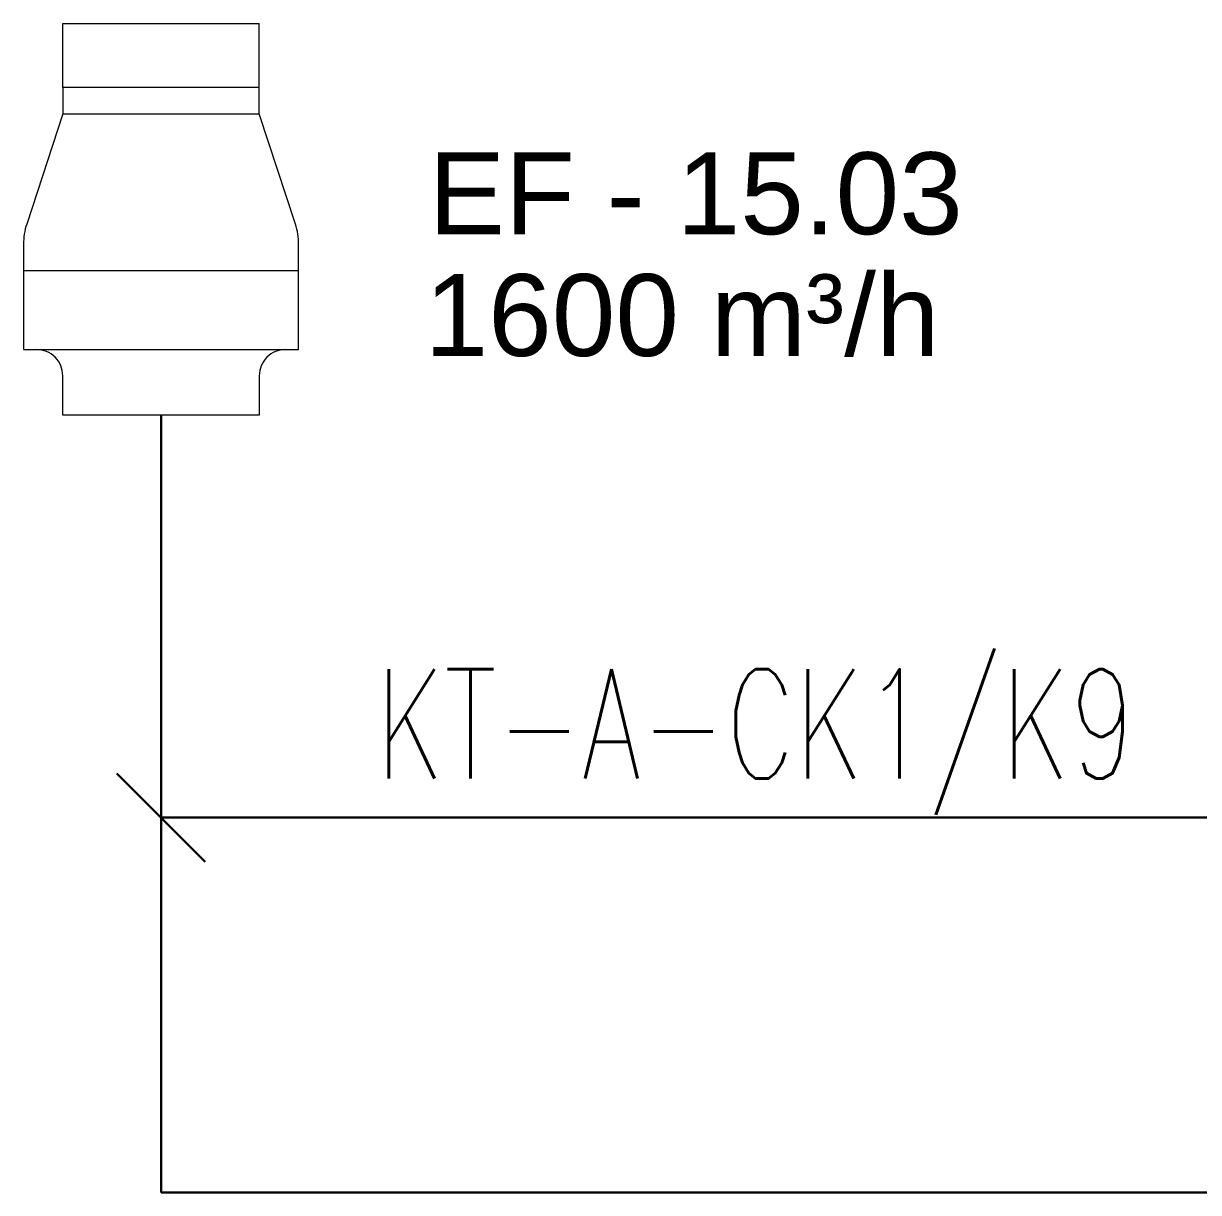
# Model space of a CAD drawing. Extents: x -1457 to 23780, y -2071 to 4205.
# Drawn here: x 1279.3 to 1386.9, y 3744.1 to 3851.2 of the extents above; entities that cross this region are included whole.
import ezdxf
from ezdxf.enums import TextEntityAlignment as Align

# ---------------------------------------------------------------- set-up
doc = ezdxf.new("R2010")
doc.units = 0
doc.header["$MEASUREMENT"] = 0
for name, color, linetype, lineweight in [('CIHAZ02', 132, 'Continuous', 9), ('CIHAZ08', 90, 'Continuous', 9), ('E-KABLO', 7, 'Continuous', 30), ('E-YAZI', 7, 'Continuous', 30), ('EMME-KANAL02', 2, 'Continuous', 5), ('EMME-KANAL05', 211, 'Continuous', 5), ('EMME-MENFEZ-YAZI03', 10, 'Continuous', 5)]:
    doc.layers.add(name, color=color, linetype=linetype, lineweight=lineweight)
doc.styles.add('DFUZER', font='arial.ttf')
doc.styles.add('E-YAZI', font='txttw.shx')

msp = doc.modelspace()

# ---------------------------------------------------------------- linework, layer by layer
at = {"layer": 'CIHAZ02'}
for p, q in [((1282.88, 3842.93), (1300.88, 3842.93)), ((1304.48, 3828.53), (1279.28, 3828.53))]:
    msp.add_line(p, q, dxfattribs=at)
at = {"layer": 'CIHAZ08'}
msp.add_lwpolyline([(1304.19, 3832.83), (1300.88, 3842.93), (1300.88, 3845.33), (1282.88, 3845.33), (1282.88, 3842.93), (1279.58, 3832.83, 0.079177), (1279.28, 3830.97), (1279.28, 3821.33), (1304.48, 3821.33), (1304.48, 3830.97, 0.079177)], format="xyb", close=True, dxfattribs=at)
msp.add_lwpolyline([(1303.28, 3821.33, 0.414214), (1300.88, 3818.93), (1300.88, 3815.33), (1282.88, 3815.33), (1282.88, 3818.93, 0.414214), (1280.48, 3821.33)], format="xyb", dxfattribs=at)
at = {"layer": 'E-KABLO', "color": 6}
for p, q in [((1291.88, 3815.33), (1291.88, 3744.11)), ((1291.88, 3744.11), (2120.52, 3744.11))]:
    msp.add_line(p, q, dxfattribs=at)
at = {"layer": 'E-YAZI'}
for p, q in [((1287.84, 3782.5), (1295.92, 3774.42)), ((1291.88, 3778.46), (1397.09, 3778.46))]:
    msp.add_line(p, q, dxfattribs=at)
at = {"layer": 'EMME-KANAL02'}
for p, q in [((1282.88, 3851.2), (1300.88, 3851.2)), ((1300.88, 3815.33), (1282.88, 3815.33))]:
    msp.add_line(p, q, dxfattribs=at)
at = {"layer": 'EMME-KANAL05'}
for p, q in [((1282.88, 3845.33), (1282.88, 3851.2)), ((1300.88, 3845.33), (1300.88, 3851.2))]:
    msp.add_line(p, q, dxfattribs=at)

# ---------------------------------------------------------------- texts
at = {"layer": 'E-KABLO', "color": 3, "linetype": 'Continuous', "style": 'E-YAZI', "width": 0.7}
msp.add_text('KT-A-CK1/K9', height=10, dxfattribs=at).set_placement((1311.53, 3782.05))
at = {"layer": 'EMME-MENFEZ-YAZI03', "style": 'DFUZER'}
for s, p in [('EF - 15.03', (1340.86, 3835.65)), ('1600 m³/h', (1339.6, 3824.64))]:
    msp.add_text(s, height=7.5, dxfattribs=at).set_placement(p, align=Align.MIDDLE)

doc.saveas('drawing.dxf')
